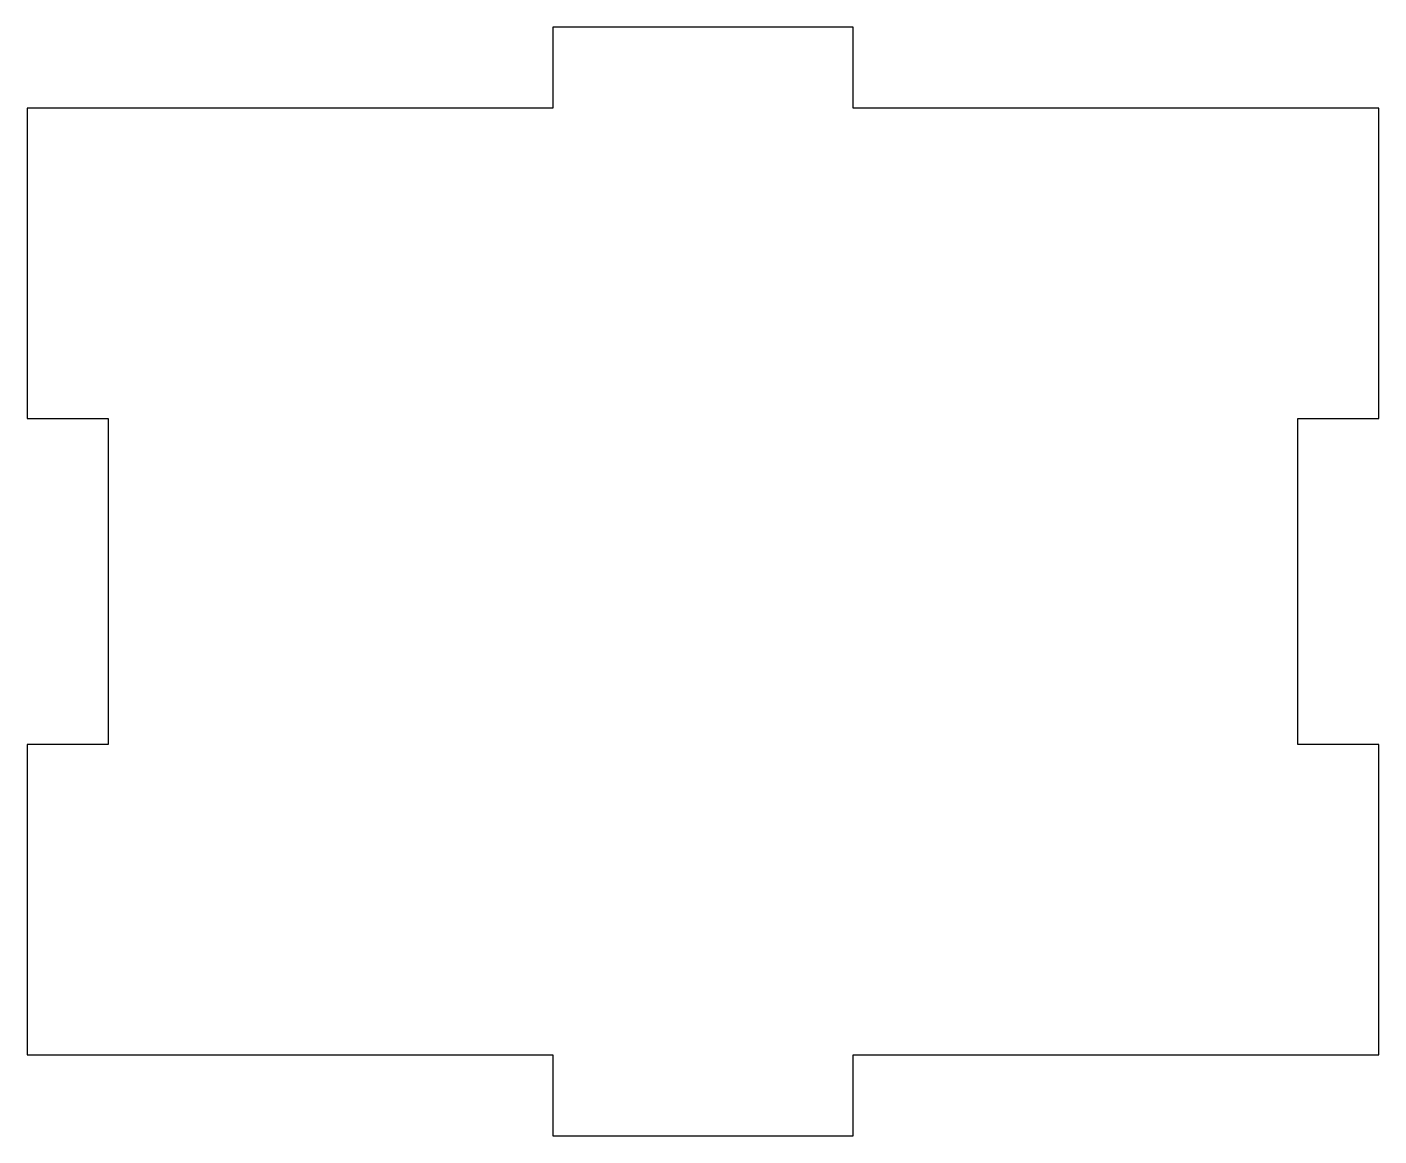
# Model space of a CAD drawing. Header units: millimetres. Extents: x -25 to 25, y 43 to 84.
import ezdxf

# ---------------------------------------------------------------- set-up
doc = ezdxf.new("R2010")
doc.units = ezdxf.units.MM
doc.layers.get('0').update_dxf_attribs({"linetype": 'CONTINUOUS'})

msp = doc.modelspace()

# ---------------------------------------------------------------- linework, layer by layer
msp.add_lwpolyline([(22, 69.528), (25, 69.528), (25, 81), (5.557, 81), (5.557, 84), (-5.557, 84), (-5.557, 81), (-25, 81), (-25, 69.528), (-22, 69.528), (-22, 57.472), (-25, 57.472), (-25, 46), (-5.557, 46), (-5.557, 43), (5.557, 43), (5.557, 46), (25, 46), (25, 57.472), (22, 57.472)], close=True)

doc.saveas('drawing.dxf')
